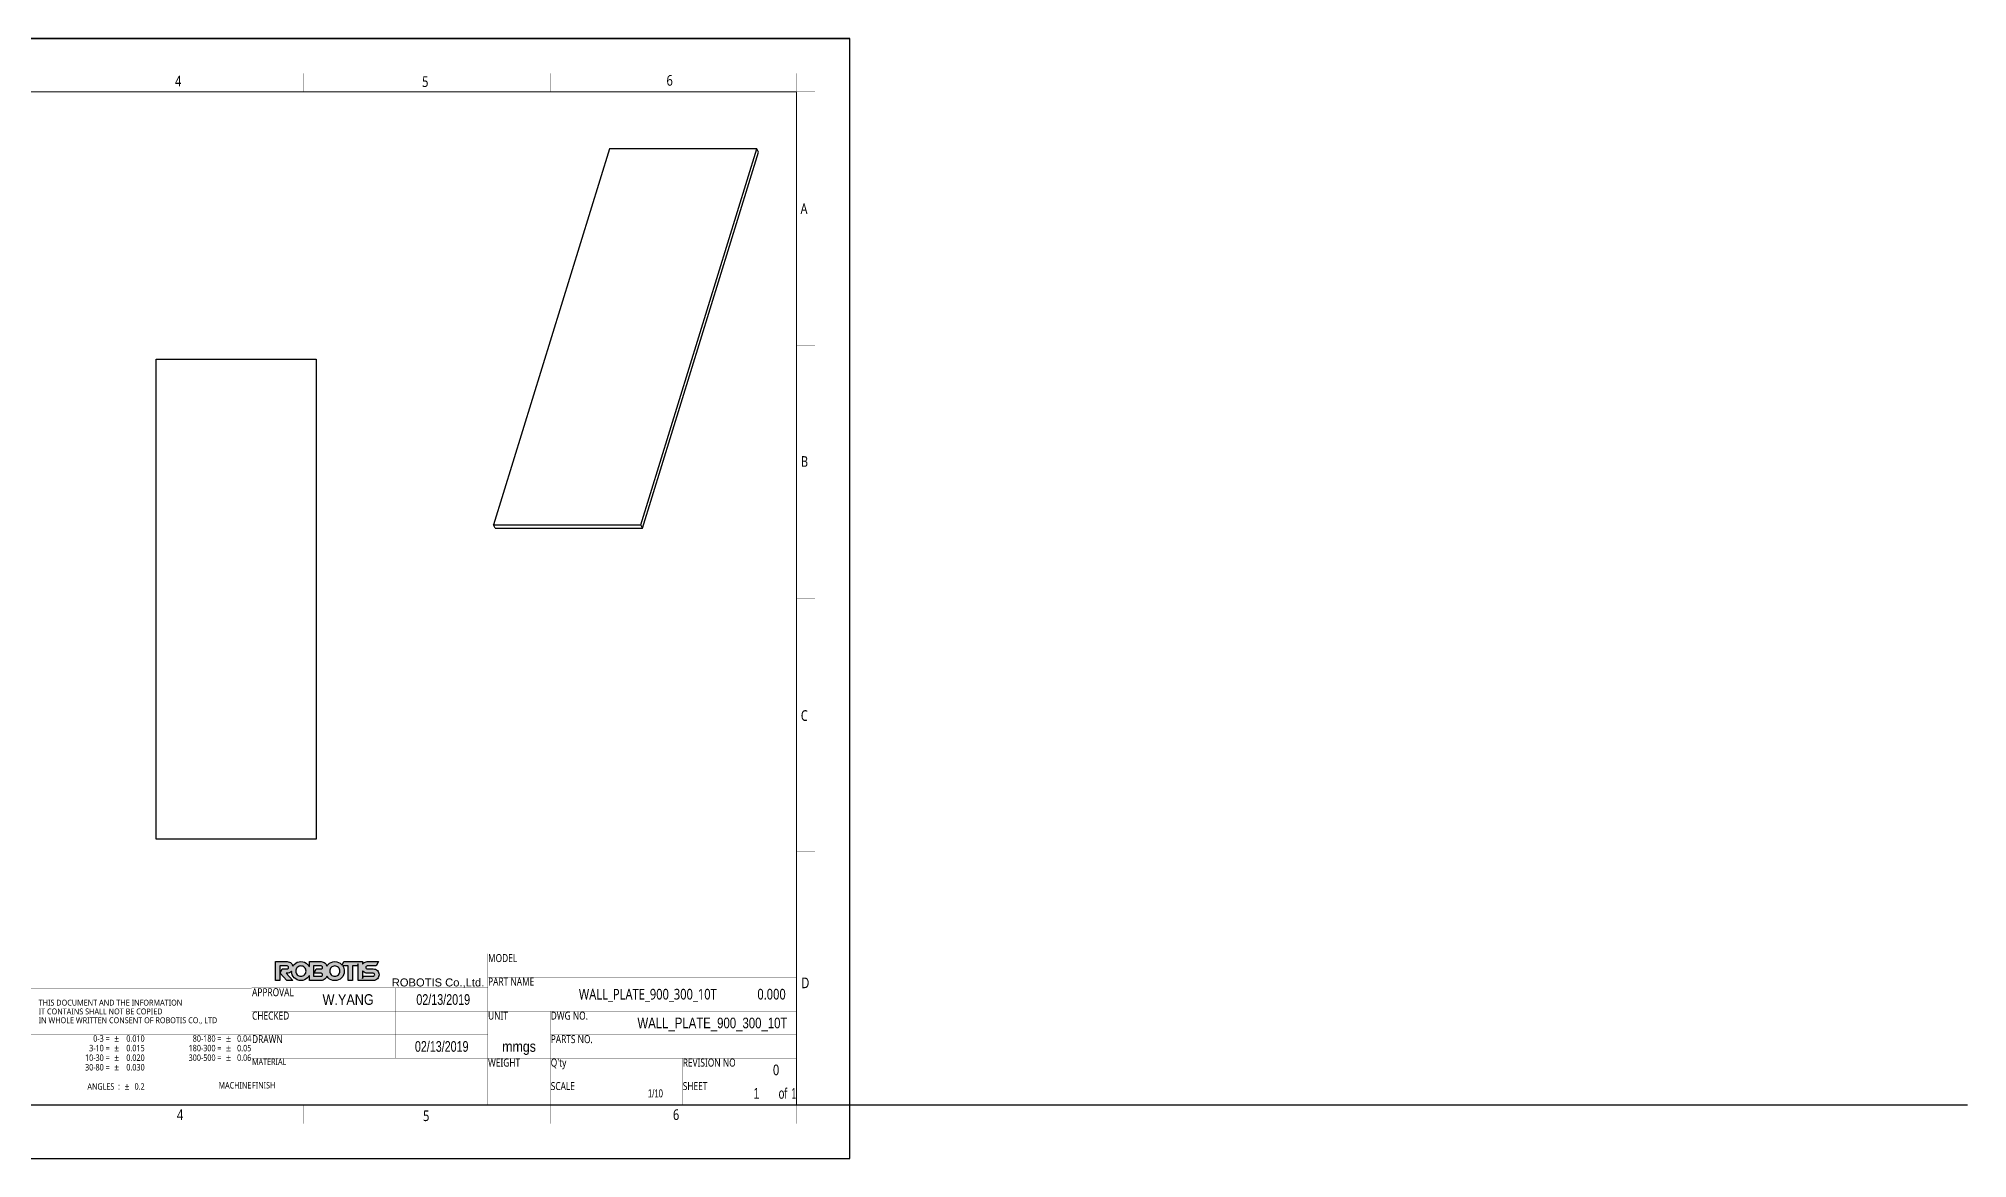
# Model space of a CAD drawing. Header units: millimetres. Extents: x -2095 to 5065, y 0 to 2100.
# Drawn here: x 1449 to 5065, y 0 to 2100 of the extents above; entities that cross this region are included whole.
import ezdxf
from ezdxf.enums import TextEntityAlignment as Align

# ---------------------------------------------------------------- set-up
doc = ezdxf.new("R2010")
doc.units = ezdxf.units.MM
doc.header["$LTSCALE"] = 163.35
doc.layers.get('0').update_dxf_attribs({"linetype": 'CONTINUOUS'})
doc.layers.add('WALL_PLATE_900_300_10T2', color=7, linetype='CONTINUOUS')
doc.layers.add('WALL_PLATE_900_300_10T9', color=7, linetype='CONTINUOUS')
doc.styles.get("Standard").update_dxf_attribs({"font": 'MALGUN', "width": 0.8})
doc.styles.add('TEXTSTYLE_1', font='gdt', dxfattribs={"width": 0.8})
doc.styles.add('TEXTSTYLE_3', font='txt', dxfattribs={"width": 0.8})
doc.styles.add('TEXTSTYLE_4', font='arial.ttf')

msp = doc.modelspace()

# ---------------------------------------------------------------- hatches: boundary and pattern name
at = {"layer": 'WALL_PLATE_900_300_10T9'}
h = msp.add_hatch(color=7, dxfattribs=at)
edge = h.paths.add_edge_path()
edge.add_spline(control_points=[(2078.5895, 342.5346), (2078.0465, 341.9932), (2077.3875, 341.7247), (2076.6138, 341.7247), (2076.6138, 341.7247), (2058.5993, 341.7247), (2058.5993, 341.7247), (2058.5993, 341.7247), (2058.5993, 341.7217), (2058.5993, 341.7217), (2058.5993, 341.7217), (2056.5588, 337.6196), (2056.5588, 337.6196), (2056.5588, 337.6196), (2056.5588, 351.9046), (2056.5588, 351.9046), (2056.9147, 351.4159), (2057.3053, 350.9409), (2057.7547, 350.4922), (2059.8827, 348.3635), (2062.4525, 347.2995), (2065.4612, 347.2995), (2065.4612, 347.2995), (2076.6138, 347.2995), (2076.6138, 347.2995), (2077.3875, 347.2995), (2078.0465, 347.0295), (2078.5895, 346.4881), (2079.1294, 345.9467), (2079.3978, 345.2884), (2079.3978, 344.511), (2079.3978, 343.7328), (2079.1294, 343.073), (2078.5895, 342.5346)], knot_values=[0, 0, 0, 0, 1, 1, 1, 2, 2, 2, 3, 3, 3, 4, 4, 4, 5, 5, 5, 6, 6, 6, 7, 7, 7, 8, 8, 8, 9, 9, 9, 10, 10, 10, 11, 11, 11, 11], degree=3, periodic=0)
edge.add_spline(control_points=[(2084.3188, 352.216), (2082.1879, 354.3447), (2079.618, 355.4087), (2076.6138, 355.4087), (2076.6138, 355.4087), (2065.4612, 355.4087), (2065.4612, 355.4087), (2064.6815, 355.4087), (2064.0225, 355.6802), (2063.4826, 356.2201), (2062.9427, 356.76), (2062.6712, 357.419), (2062.6712, 358.1987), (2062.6712, 358.9739), (2062.9427, 359.6337), (2063.4826, 360.1751), (2064.0225, 360.7135), (2064.6815, 360.985), (2065.4612, 360.985), (2065.4612, 360.985), (2082.1909, 360.985), (2082.1909, 360.985), (2082.1909, 360.985), (2086.2477, 369.0957), (2086.2477, 369.0957), (2086.2477, 369.0957), (2065.4612, 369.0957), (2065.4612, 369.0957), (2062.4525, 369.0957), (2059.8827, 368.0317), (2057.7547, 365.9022), (2057.3053, 365.4528), (2056.9147, 364.9793), (2056.5588, 364.4899), (2056.5588, 364.4899), (2056.5588, 369.1145), (2056.5588, 369.1145), (2056.5588, 369.1145), (2048.4526, 369.1145), (2048.4526, 369.1145), (2048.4526, 369.1145), (2048.4526, 369.107), (2048.4526, 369.107), (2048.4526, 369.107), (2021.4873, 369.107), (2021.4873, 369.107), (2021.4873, 369.107), (2018.2252, 362.5806), (2018.2252, 362.5806), (2017.8776, 362.9908), (2017.5104, 363.3935), (2017.1175, 363.7863), (2013.6541, 367.2505), (2009.4721, 368.9833), (2004.5729, 368.9833), (1999.6722, 368.9833), (1995.4887, 367.2505), (1992.0253, 363.7863), (1991.0428, 362.803), (1990.2042, 361.7609), (1989.5007, 360.6615), (1989.0648, 362.6281), (1988.0974, 364.3753), (1986.5787, 365.8947), (1984.45, 368.0242), (1981.8816, 369.0889), (1978.8737, 369.0889), (1978.8737, 369.0889), (1956.8234, 369.0889), (1956.8234, 369.0889), (1956.8234, 369.0889), (1956.8234, 359.6179), (1956.8234, 359.6179), (1956.006, 361.1471), (1954.9405, 362.5723), (1953.6201, 363.8919), (1950.1567, 367.3561), (1945.9732, 369.0889), (1941.074, 369.0889), (1936.1734, 369.0889), (1931.9913, 367.3561), (1928.5279, 363.8919), (1927.482, 362.8468), (1926.5968, 361.7345), (1925.8676, 360.5574), (1925.443, 362.5678), (1924.4673, 364.3481), (1922.9222, 365.8932), (1920.7935, 368.0227), (1918.2252, 369.0889), (1915.2172, 369.0889), (1915.2172, 369.0889), (1893.1669, 369.0889), (1893.1669, 369.0889), (1893.1669, 369.0889), (1893.1669, 333.605), (1893.1669, 333.605), (1893.1669, 333.605), (1901.2716, 333.605), (1901.2716, 333.605), (1901.2716, 333.605), (1901.2716, 360.9827), (1901.2716, 360.9827), (1901.2716, 360.9827), (1915.2217, 360.9827), (1915.2217, 360.9827), (1915.9984, 360.9827), (1916.6567, 360.712), (1917.1981, 360.1691), (1917.7403, 359.6262), (1918.0118, 358.9633), (1918.0118, 358.1836), (1918.0118, 357.4039), (1917.7403, 356.7426), (1917.1981, 356.1997), (1916.6582, 355.6568), (1915.9984, 355.3853), (1915.2217, 355.3853), (1915.2217, 355.3853), (1905.8404, 355.3853), (1905.8404, 355.3853), (1905.8404, 355.3853), (1902.291, 347.292), (1902.291, 347.292), (1902.291, 347.292), (1914.862, 333.605), (1914.862, 333.605), (1914.862, 333.605), (1926.1194, 333.605), (1926.1194, 333.605), (1926.1194, 333.605), (1913.4037, 347.292), (1913.4037, 347.292), (1913.4037, 347.292), (1915.2278, 347.2806), (1915.2278, 347.2806), (1918.2319, 347.2806), (1920.798, 348.3461), (1922.9252, 350.4764), (1923.0723, 350.6249), (1923.2035, 350.7795), (1923.3407, 350.9326), (1923.438, 346.2106), (1925.1618, 342.1666), (1928.5279, 338.8005), (1931.9913, 335.3363), (1936.1734, 333.605), (1941.074, 333.605), (1945.9732, 333.605), (1950.1567, 335.3363), (1953.6201, 338.8005), (1954.9405, 340.1216), (1956.006, 341.5468), (1956.8234, 343.076), (1956.8234, 343.076), (1956.8234, 333.605), (1956.8234, 333.605), (1956.8234, 333.605), (1978.8737, 333.605), (1978.8737, 333.605), (1981.8816, 333.605), (1984.45, 334.6689), (1986.5787, 336.7977), (1988.0582, 338.2779), (1989.0113, 339.9745), (1989.4637, 341.8793), (1990.1741, 340.7588), (1991.0262, 339.6955), (1992.0253, 338.6949), (1995.4887, 335.2307), (1999.6722, 333.5001), (2004.5729, 333.5001), (2009.4721, 333.5001), (2013.6541, 335.2307), (2017.1175, 338.6949), (2020.5802, 342.1591), (2022.3122, 346.3403), (2022.3122, 351.2417), (2022.3122, 354.8944), (2021.3485, 358.1475), (2019.4242, 361.0023), (2019.4242, 361.0023), (2029.8876, 361.0023), (2029.8876, 361.0023), (2029.8876, 361.0023), (2029.8876, 333.6253), (2029.8876, 333.6253), (2029.8876, 333.6253), (2038.0073, 333.6253), (2038.0073, 333.6253), (2038.0073, 333.6253), (2038.0073, 361.0023), (2038.0073, 361.0023), (2038.0073, 361.0023), (2046.3548, 361.0023), (2046.3548, 361.0023), (2046.3548, 361.0023), (2048.4526, 365.2032), (2048.4526, 365.2032), (2048.4526, 365.2032), (2048.4526, 333.6314), (2048.4526, 333.6314), (2048.4526, 333.6314), (2054.5741, 333.6314), (2054.5741, 333.6314), (2054.5741, 333.6314), (2054.5695, 333.6208), (2054.5695, 333.6208), (2054.5695, 333.6208), (2056.7397, 333.6208), (2056.7397, 333.6208), (2056.7548, 333.6208), (2056.7639, 333.617), (2056.7789, 333.617), (2056.7789, 333.617), (2056.7473, 333.6125), (2056.7473, 333.6125), (2056.7473, 333.6125), (2076.6138, 333.6125), (2076.6138, 333.6125), (2079.618, 333.6125), (2082.1879, 334.6765), (2084.3188, 336.806), (2086.4438, 338.9347), (2087.51, 341.5038), (2087.51, 344.511), (2087.51, 347.5189), (2086.4438, 350.0865), (2084.3188, 352.216)], knot_values=[0, 0, 0, 0, 1, 1, 1, 2, 2, 2, 3, 3, 3, 4, 4, 4, 5, 5, 5, 6, 6, 6, 7, 7, 7, 8, 8, 8, 9, 9, 9, 10, 10, 10, 11, 11, 11, 12, 12, 12, 13, 13, 13, 14, 14, 14, 15, 15, 15, 16, 16, 16, 17, 17, 17, 18, 18, 18, 19, 19, 19, 20, 20, 20, 21, 21, 21, 22, 22, 22, 23, 23, 23, 24, 24, 24, 25, 25, 25, 26, 26, 26, 27, 27, 27, 28, 28, 28, 29, 29, 29, 30, 30, 30, 31, 31, 31, 32, 32, 32, 33, 33, 33, 34, 34, 34, 35, 35, 35, 36, 36, 36, 37, 37, 37, 38, 38, 38, 39, 39, 39, 40, 40, 40, 41, 41, 41, 42, 42, 42, 43, 43, 43, 44, 44, 44, 45, 45, 45, 46, 46, 46, 47, 47, 47, 48, 48, 48, 49, 49, 49, 50, 50, 50, 51, 51, 51, 52, 52, 52, 53, 53, 53, 54, 54, 54, 55, 55, 55, 56, 56, 56, 57, 57, 57, 58, 58, 58, 59, 59, 59, 60, 60, 60, 61, 61, 61, 62, 62, 62, 63, 63, 63, 64, 64, 64, 65, 65, 65, 66, 66, 66, 67, 67, 67, 68, 68, 68, 69, 69, 69, 70, 70, 70, 71, 71, 71, 72, 72, 72, 73, 73, 73, 74, 74, 74, 75, 75, 75, 76, 76, 76, 76], degree=3, periodic=0)
edge = h.paths.add_edge_path()
edge.add_spline(control_points=[(1947.8953, 344.5261), (1946.0184, 342.6484), (1943.7442, 341.7104), (1941.074, 341.7104), (1938.4363, 341.7104), (1936.1703, 342.6484), (1934.2776, 344.5261), (1932.3842, 346.4014), (1931.4371, 348.6742), (1931.4371, 351.3466), (1931.4371, 354.0182), (1932.3842, 356.2909), (1934.2776, 358.1678), (1936.1703, 360.0454), (1938.4363, 360.9827), (1941.074, 360.9827), (1943.7442, 360.9827), (1946.0184, 360.0454), (1947.8953, 358.1678), (1949.7721, 356.2909), (1950.7094, 354.0182), (1950.7094, 351.3466), (1950.7094, 348.6742), (1949.7721, 346.4014), (1947.8953, 344.5261)], knot_values=[0, 0, 0, 0, 1, 1, 1, 2, 2, 2, 3, 3, 3, 4, 4, 4, 5, 5, 5, 6, 6, 6, 7, 7, 7, 8, 8, 8, 8], degree=3, periodic=0)
edge = h.paths.add_edge_path()
edge.add_spline(control_points=[(1978.8782, 347.2806), (1979.6564, 347.2806), (1980.3147, 347.0107), (1980.8561, 346.4708), (1981.396, 345.9309), (1981.6675, 345.2711), (1981.6675, 344.4951), (1981.6675, 343.7185), (1981.396, 343.0602), (1980.8561, 342.5203), (1980.3147, 341.9803), (1979.6564, 341.7104), (1978.8782, 341.7104), (1978.8782, 341.7104), (1964.9296, 341.7104), (1964.9296, 341.7104), (1964.9296, 341.7104), (1964.9296, 360.9827), (1964.9296, 360.9827), (1964.9296, 360.9827), (1978.8782, 360.9827), (1978.8782, 360.9827), (1979.6564, 360.9827), (1980.3147, 360.712), (1980.8561, 360.1691), (1981.396, 359.6262), (1981.6675, 358.9633), (1981.6675, 358.1836), (1981.6675, 357.4039), (1981.396, 356.7426), (1980.8561, 356.1997), (1980.3147, 355.6568), (1979.6564, 355.3853), (1978.8782, 355.3853), (1978.8782, 355.3853), (1969.4977, 355.3853), (1969.4977, 355.3853), (1969.4977, 355.3853), (1965.9475, 347.2806), (1965.9475, 347.2806), (1965.9475, 347.2806), (1978.8782, 347.2806), (1978.8782, 347.2806)], knot_values=[0, 0, 0, 0, 1, 1, 1, 2, 2, 2, 3, 3, 3, 4, 4, 4, 5, 5, 5, 6, 6, 6, 7, 7, 7, 8, 8, 8, 9, 9, 9, 10, 10, 10, 11, 11, 11, 12, 12, 12, 13, 13, 13, 14, 14, 14, 14], degree=3, periodic=0)
edge = h.paths.add_edge_path()
edge.add_spline(control_points=[(2011.3942, 344.4205), (2009.5173, 342.5429), (2007.243, 341.6048), (2004.5729, 341.6048), (2001.9344, 341.6048), (1999.6677, 342.5429), (1997.775, 344.4205), (1995.8816, 346.2958), (1994.936, 348.5701), (1994.936, 351.2417), (1994.936, 353.9111), (1995.8816, 356.1854), (1997.775, 358.063), (1999.6677, 359.9399), (2001.9344, 360.8772), (2004.5729, 360.8772), (2007.243, 360.8772), (2009.5173, 359.9399), (2011.3942, 358.063), (2013.2695, 356.1854), (2014.2083, 353.9111), (2014.2083, 351.2417), (2014.2083, 348.5701), (2013.2695, 346.2958), (2011.3942, 344.4205)], knot_values=[0, 0, 0, 0, 1, 1, 1, 2, 2, 2, 3, 3, 3, 4, 4, 4, 5, 5, 5, 6, 6, 6, 7, 7, 7, 8, 8, 8, 8], degree=3, periodic=0)

# ---------------------------------------------------------------- linework, layer by layer
at = {"color": 7}
for points, knots in [([(2084.3188, 352.216), (2082.1879, 354.3447), (2079.618, 355.4087), (2076.6138, 355.4087), (2076.6138, 355.4087), (2065.4612, 355.4087), (2065.4612, 355.4087), (2064.6815, 355.4087), (2064.0225, 355.6802), (2063.4826, 356.2201), (2062.9427, 356.76), (2062.6712, 357.419), (2062.6712, 358.1987), (2062.6712, 358.9739), (2062.9427, 359.6337), (2063.4826, 360.1751), (2064.0225, 360.7135), (2064.6815, 360.985), (2065.4612, 360.985), (2065.4612, 360.985), (2082.1909, 360.985), (2082.1909, 360.985), (2082.1909, 360.985), (2086.2477, 369.0957), (2086.2477, 369.0957), (2086.2477, 369.0957), (2065.4612, 369.0957), (2065.4612, 369.0957), (2062.4525, 369.0957), (2059.8827, 368.0317), (2057.7547, 365.9022), (2057.3053, 365.4528), (2056.9147, 364.9793), (2056.5588, 364.4899), (2056.5588, 364.4899), (2056.5588, 369.1145), (2056.5588, 369.1145), (2056.5588, 369.1145), (2048.4526, 369.1145), (2048.4526, 369.1145), (2048.4526, 369.1145), (2048.4526, 369.107), (2048.4526, 369.107), (2048.4526, 369.107), (2021.4873, 369.107), (2021.4873, 369.107), (2021.4873, 369.107), (2018.2252, 362.5806), (2018.2252, 362.5806), (2017.8776, 362.9908), (2017.5104, 363.3935), (2017.1175, 363.7863), (2013.6541, 367.2505), (2009.4721, 368.9833), (2004.5729, 368.9833), (1999.6722, 368.9833), (1995.4887, 367.2505), (1992.0253, 363.7863), (1991.0428, 362.803), (1990.2042, 361.7609), (1989.5007, 360.6615), (1989.0648, 362.6281), (1988.0974, 364.3753), (1986.5787, 365.8947), (1984.45, 368.0242), (1981.8816, 369.0889), (1978.8737, 369.0889), (1978.8737, 369.0889), (1956.8234, 369.0889), (1956.8234, 369.0889), (1956.8234, 369.0889), (1956.8234, 359.6179), (1956.8234, 359.6179), (1956.006, 361.1471), (1954.9405, 362.5723), (1953.6201, 363.8919), (1950.1567, 367.3561), (1945.9732, 369.0889), (1941.074, 369.0889), (1936.1734, 369.0889), (1931.9913, 367.3561), (1928.5279, 363.8919), (1927.482, 362.8468), (1926.5968, 361.7345), (1925.8676, 360.5574), (1925.443, 362.5678), (1924.4673, 364.3481), (1922.9222, 365.8932), (1920.7935, 368.0227), (1918.2252, 369.0889), (1915.2172, 369.0889), (1915.2172, 369.0889), (1893.1669, 369.0889), (1893.1669, 369.0889), (1893.1669, 369.0889), (1893.1669, 333.605), (1893.1669, 333.605), (1893.1669, 333.605), (1901.2716, 333.605), (1901.2716, 333.605), (1901.2716, 333.605), (1901.2716, 360.9827), (1901.2716, 360.9827), (1901.2716, 360.9827), (1915.2217, 360.9827), (1915.2217, 360.9827), (1915.9984, 360.9827), (1916.6567, 360.712), (1917.1981, 360.1691), (1917.7403, 359.6262), (1918.0118, 358.9633), (1918.0118, 358.1836), (1918.0118, 357.4039), (1917.7403, 356.7426), (1917.1981, 356.1997), (1916.6582, 355.6568), (1915.9984, 355.3853), (1915.2217, 355.3853), (1915.2217, 355.3853), (1905.8404, 355.3853), (1905.8404, 355.3853), (1905.8404, 355.3853), (1902.291, 347.292), (1902.291, 347.292), (1902.291, 347.292), (1914.862, 333.605), (1914.862, 333.605), (1914.862, 333.605), (1926.1194, 333.605), (1926.1194, 333.605), (1926.1194, 333.605), (1913.4037, 347.292), (1913.4037, 347.292), (1913.4037, 347.292), (1915.2278, 347.2806), (1915.2278, 347.2806), (1918.2319, 347.2806), (1920.798, 348.3461), (1922.9252, 350.4764), (1923.0723, 350.6249), (1923.2035, 350.7795), (1923.3407, 350.9326), (1923.438, 346.2106), (1925.1618, 342.1666), (1928.5279, 338.8005), (1931.9913, 335.3363), (1936.1734, 333.605), (1941.074, 333.605), (1945.9732, 333.605), (1950.1567, 335.3363), (1953.6201, 338.8005), (1954.9405, 340.1216), (1956.006, 341.5468), (1956.8234, 343.076), (1956.8234, 343.076), (1956.8234, 333.605), (1956.8234, 333.605), (1956.8234, 333.605), (1978.8737, 333.605), (1978.8737, 333.605), (1981.8816, 333.605), (1984.45, 334.6689), (1986.5787, 336.7977), (1988.0582, 338.2779), (1989.0113, 339.9745), (1989.4637, 341.8793), (1990.1741, 340.7588), (1991.0262, 339.6955), (1992.0253, 338.6949), (1995.4887, 335.2307), (1999.6722, 333.5001), (2004.5729, 333.5001), (2009.4721, 333.5001), (2013.6541, 335.2307), (2017.1175, 338.6949), (2020.5802, 342.1591), (2022.3122, 346.3403), (2022.3122, 351.2417), (2022.3122, 354.8944), (2021.3485, 358.1475), (2019.4242, 361.0023), (2019.4242, 361.0023), (2029.8876, 361.0023), (2029.8876, 361.0023), (2029.8876, 361.0023), (2029.8876, 333.6253), (2029.8876, 333.6253), (2029.8876, 333.6253), (2038.0073, 333.6253), (2038.0073, 333.6253), (2038.0073, 333.6253), (2038.0073, 361.0023), (2038.0073, 361.0023), (2038.0073, 361.0023), (2046.3548, 361.0023), (2046.3548, 361.0023), (2046.3548, 361.0023), (2048.4526, 365.2032), (2048.4526, 365.2032), (2048.4526, 365.2032), (2048.4526, 333.6314), (2048.4526, 333.6314), (2048.4526, 333.6314), (2054.5741, 333.6314), (2054.5741, 333.6314), (2054.5741, 333.6314), (2054.5695, 333.6208), (2054.5695, 333.6208), (2054.5695, 333.6208), (2056.7397, 333.6208), (2056.7397, 333.6208), (2056.7548, 333.6208), (2056.7639, 333.617), (2056.7789, 333.617), (2056.7789, 333.617), (2056.7473, 333.6125), (2056.7473, 333.6125), (2056.7473, 333.6125), (2076.6138, 333.6125), (2076.6138, 333.6125), (2079.618, 333.6125), (2082.1879, 334.6765), (2084.3188, 336.806), (2086.4438, 338.9347), (2087.51, 341.5038), (2087.51, 344.511), (2087.51, 347.5189), (2086.4438, 350.0865), (2084.3188, 352.216)], [0, 0, 0, 0, 1, 1, 1, 2, 2, 2, 3, 3, 3, 4, 4, 4, 5, 5, 5, 6, 6, 6, 7, 7, 7, 8, 8, 8, 9, 9, 9, 10, 10, 10, 11, 11, 11, 12, 12, 12, 13, 13, 13, 14, 14, 14, 15, 15, 15, 16, 16, 16, 17, 17, 17, 18, 18, 18, 19, 19, 19, 20, 20, 20, 21, 21, 21, 22, 22, 22, 23, 23, 23, 24, 24, 24, 25, 25, 25, 26, 26, 26, 27, 27, 27, 28, 28, 28, 29, 29, 29, 30, 30, 30, 31, 31, 31, 32, 32, 32, 33, 33, 33, 34, 34, 34, 35, 35, 35, 36, 36, 36, 37, 37, 37, 38, 38, 38, 39, 39, 39, 40, 40, 40, 41, 41, 41, 42, 42, 42, 43, 43, 43, 44, 44, 44, 45, 45, 45, 46, 46, 46, 47, 47, 47, 48, 48, 48, 49, 49, 49, 50, 50, 50, 51, 51, 51, 52, 52, 52, 53, 53, 53, 54, 54, 54, 55, 55, 55, 56, 56, 56, 57, 57, 57, 58, 58, 58, 59, 59, 59, 60, 60, 60, 61, 61, 61, 62, 62, 62, 63, 63, 63, 64, 64, 64, 65, 65, 65, 66, 66, 66, 67, 67, 67, 68, 68, 68, 69, 69, 69, 70, 70, 70, 71, 71, 71, 72, 72, 72, 73, 73, 73, 74, 74, 74, 75, 75, 75, 76, 76, 76, 76]), ([(1947.8953, 344.5261), (1946.0184, 342.6484), (1943.7442, 341.7104), (1941.074, 341.7104), (1938.4363, 341.7104), (1936.1703, 342.6484), (1934.2776, 344.5261), (1932.3842, 346.4014), (1931.4371, 348.6742), (1931.4371, 351.3466), (1931.4371, 354.0182), (1932.3842, 356.2909), (1934.2776, 358.1678), (1936.1703, 360.0454), (1938.4363, 360.9827), (1941.074, 360.9827), (1943.7442, 360.9827), (1946.0184, 360.0454), (1947.8953, 358.1678), (1949.7721, 356.2909), (1950.7094, 354.0182), (1950.7094, 351.3466), (1950.7094, 348.6742), (1949.7721, 346.4014), (1947.8953, 344.5261)], [0, 0, 0, 0, 1, 1, 1, 2, 2, 2, 3, 3, 3, 4, 4, 4, 5, 5, 5, 6, 6, 6, 7, 7, 7, 8, 8, 8, 8]), ([(1978.8782, 347.2806), (1979.6564, 347.2806), (1980.3147, 347.0107), (1980.8561, 346.4708), (1981.396, 345.9309), (1981.6675, 345.2711), (1981.6675, 344.4951), (1981.6675, 343.7185), (1981.396, 343.0602), (1980.8561, 342.5203), (1980.3147, 341.9803), (1979.6564, 341.7104), (1978.8782, 341.7104), (1978.8782, 341.7104), (1964.9296, 341.7104), (1964.9296, 341.7104), (1964.9296, 341.7104), (1964.9296, 360.9827), (1964.9296, 360.9827), (1964.9296, 360.9827), (1978.8782, 360.9827), (1978.8782, 360.9827), (1979.6564, 360.9827), (1980.3147, 360.712), (1980.8561, 360.1691), (1981.396, 359.6262), (1981.6675, 358.9633), (1981.6675, 358.1836), (1981.6675, 357.4039), (1981.396, 356.7426), (1980.8561, 356.1997), (1980.3147, 355.6568), (1979.6564, 355.3853), (1978.8782, 355.3853), (1978.8782, 355.3853), (1969.4977, 355.3853), (1969.4977, 355.3853), (1969.4977, 355.3853), (1965.9475, 347.2806), (1965.9475, 347.2806), (1965.9475, 347.2806), (1978.8782, 347.2806), (1978.8782, 347.2806)], [0, 0, 0, 0, 1, 1, 1, 2, 2, 2, 3, 3, 3, 4, 4, 4, 5, 5, 5, 6, 6, 6, 7, 7, 7, 8, 8, 8, 9, 9, 9, 10, 10, 10, 11, 11, 11, 12, 12, 12, 13, 13, 13, 14, 14, 14, 14]), ([(2011.3942, 344.4205), (2009.5173, 342.5429), (2007.243, 341.6048), (2004.5729, 341.6048), (2001.9344, 341.6048), (1999.6677, 342.5429), (1997.775, 344.4205), (1995.8816, 346.2958), (1994.936, 348.5701), (1994.936, 351.2417), (1994.936, 353.9111), (1995.8816, 356.1854), (1997.775, 358.063), (1999.6677, 359.9399), (2001.9344, 360.8772), (2004.5729, 360.8772), (2007.243, 360.8772), (2009.5173, 359.9399), (2011.3942, 358.063), (2013.2695, 356.1854), (2014.2083, 353.9111), (2014.2083, 351.2417), (2014.2083, 348.5701), (2013.2695, 346.2958), (2011.3942, 344.4205)], [0, 0, 0, 0, 1, 1, 1, 2, 2, 2, 3, 3, 3, 4, 4, 4, 5, 5, 5, 6, 6, 6, 7, 7, 7, 8, 8, 8, 8]), ([(2078.5895, 342.5346), (2078.0465, 341.9932), (2077.3875, 341.7247), (2076.6138, 341.7247), (2076.6138, 341.7247), (2058.5993, 341.7247), (2058.5993, 341.7247), (2058.5993, 341.7247), (2058.5993, 341.7217), (2058.5993, 341.7217), (2058.5993, 341.7217), (2056.5588, 337.6196), (2056.5588, 337.6196), (2056.5588, 337.6196), (2056.5588, 351.9046), (2056.5588, 351.9046), (2056.9147, 351.4159), (2057.3053, 350.9409), (2057.7547, 350.4922), (2059.8827, 348.3635), (2062.4525, 347.2995), (2065.4612, 347.2995), (2065.4612, 347.2995), (2076.6138, 347.2995), (2076.6138, 347.2995), (2077.3875, 347.2995), (2078.0465, 347.0295), (2078.5895, 346.4881), (2079.1294, 345.9467), (2079.3978, 345.2884), (2079.3978, 344.511), (2079.3978, 343.7328), (2079.1294, 343.073), (2078.5895, 342.5346)], [0, 0, 0, 0, 1, 1, 1, 2, 2, 2, 3, 3, 3, 4, 4, 4, 5, 5, 5, 6, 6, 6, 7, 7, 7, 8, 8, 8, 9, 9, 9, 10, 10, 10, 11, 11, 11, 11])]:
    msp.add_open_spline(points, degree=3, knots=knots, dxfattribs=at)
at = {"layer": 'WALL_PLATE_900_300_10T2', "color": 7}
for p, q in [((2519.713, 1893.0278), (2301.8533, 1188.0335)), ((2796.0313, 1893.0278), (2519.713, 1893.0278)), ((2578.1716, 1188.0335), (2796.0313, 1893.0278)), ((2581.222, 1181.8174), (2799.0817, 1886.8117)), ((2799.0817, 1886.8117), (2796.0313, 1893.0278)), ((1669.8381, 598.9908), (1669.8381, 1498.9908)), ((1669.8381, 1498.9908), (1969.8381, 1498.9908)), ((1969.8381, 1498.9908), (1969.8381, 598.9908)), ((2304.9037, 1181.8174), (2301.8533, 1188.0335)), ((2301.8533, 1188.0335), (2578.1716, 1188.0335)), ((2304.9037, 1181.8174), (2581.222, 1181.8174)), ((2581.222, 1181.8174), (2578.1716, 1188.0335)), ((1969.8381, 598.9908), (1669.8381, 598.9908))]:
    msp.add_line(p, q, dxfattribs=at)
at = {"layer": 'WALL_PLATE_900_300_10T9', "color": 7}
for p, q in [((0, 2100), (2970, 2100)), ((2970, 2100), (0, 2100)), ((2970, 0), (2970, 2100)), ((2970, 0), (2970, 2100)), ((0, 0), (2970, 0)), ((0, 0), (2970, 0))]:
    msp.add_line(p, q, dxfattribs=at)
at = {"layer": 'WALL_PLATE_900_300_10T9', "color": 252}
msp.add_line((5065.3703, 100), (-2095.3703, 100), dxfattribs=at)
at = {"layer": 'WALL_PLATE_900_300_10T9', "color": 7}
for points, const_width in [([(1485, 2000), (1485, 2035)], 0.5), ([(1946.6667, 2000), (1946.6667, 2035)], 0.5), ([(2408.3333, 2000), (2408.3333, 2035)], 0.5), ([(2870, 2000), (2870, 2035)], 0.5), ([(100, 2000), (2870, 2000)], 2), ([(2870, 2000), (2870, 100)], 2), ([(2870, 2000), (2905, 2000)], 0.5), ([(2870, 1525), (2905, 1525)], 0.5), ([(2870, 1050), (2905, 1050)], 0.5), ([(2870, 575), (2905, 575)], 0.5), ([(2870.25, 384), (1848.5, 384)], 0.5), ([(1848.75, 100), (1848.75, 384)], 0.5), ([(2291.25, 100), (2291.25, 384)], 0.5), ([(2870, 100), (2870, 384)], 0.5), ([(2870, 340), (2291.25, 340)], 0.5), ([(928.4575, 319.5312), (1848.9575, 319.5312)], 0.5), ([(1848.7075, 319.5312), (1848.7075, 100)], 0.5), ([(2291.25, 320), (1848.75, 320)], 0.5), ([(2118.75, 188), (2118.75, 320)], 0.5), ([(2870, 276), (1848.75, 276)], 0.5), ([(2408.75, 100), (2408.75, 276)], 0.5), ([(928.7075, 231.7188), (1848.7075, 231.7188)], 0.5), ([(2291.25, 232), (1848.75, 232)], 0.5), ([(2870, 232), (2408.75, 232)], 0.5), ([(2870, 188), (1848.75, 188)], 0.5), ([(2656.25, 100), (2656.25, 188)], 0.5), ([(2291.25, 144), (1848.75, 144)], 0.5), ([(2870, 144), (2408.75, 144)], 0.5), ([(2870, 100), (100, 100)], 2), ([(928.4575, 100), (1848.9575, 100)], 0.5), ([(1485, 65), (1485, 100)], 0.5), ([(2870.25, 100), (1848.5, 100)], 0.5), ([(1946.6667, 65), (1946.6667, 100)], 0.5), ([(2408.3333, 65), (2408.3333, 100)], 0.5), ([(2870, 100), (2905, 100)], 0.5), ([(2870, 65), (2870, 100)], 0.5)]:
    msp.add_lwpolyline(points, dxfattribs=dict(at, const_width=const_width))

# ---------------------------------------------------------------- texts
at = {"layer": 'WALL_PLATE_900_300_10T9', "color": 2, "width": 0.8}
for s, p in [('4', (1704.9404, 2010.418)), ('5', (2168.2742, 2009.3028)), ('6', (2626.4429, 2011.6258)), ('A', (2877.5901, 1770.8184)), ('B', (2878.338, 1296.918)), ('C', (2878.1618, 820.5271)), ('D', (2879.0001, 319.2346)), ('4', (1708.4663, 71.7701)), ('5', (2169.9649, 70.0333)), ('6', (2638.4892, 72.1112))]:
    msp.add_text(s, height=20, dxfattribs=at).set_placement(p)
at = {"layer": 'WALL_PLATE_900_300_10T9', "color": 7, "width": 0.8}
for s, height, p in [('MODEL', 15, (2291.875, 368.2188)), ('PART NAME', 15, (2291.875, 324.2188)), ('THIS DOCUMENT AND THE INFORMATION ', 11, (1449.3325, 286.625)), ('APPROVAL', 15, (1849.375, 304.2188)), ('IT CONTAINS SHALL NOT BE COPIED', 11, (1449.3325, 270.125)), ('IN WHOLE WRITTEN CONSENT OF ROBOTIS CO., LTD', 11, (1449.3325, 253.625)), ('CHECKED', 15, (1849.375, 260.2188)), ('UNIT', 15, (2291.875, 260.2188)), ('DWG NO.', 15, (2409.375, 260.2188)), ('DRAWN', 15, (1849.375, 216.2188)), ('PARTS NO.', 15, (2409.375, 216.2188)), ('MATERIAL', 12, (1849.375, 175.2188)), ('WEIGHT', 15, (2291.875, 172.2188)), ("Q'ty", 15, (2409.375, 172.2188)), ('REVISION NO', 15, (2656.875, 172.2188)), ('FINISH', 12, (1849.375, 131.2188)), ('SCALE', 15, (2409.375, 128.2188)), ('SHEET', 15, (2656.875, 128.2188))]:
    msp.add_text(s, height=height, dxfattribs=at).set_placement(p)
at = {"layer": 'WALL_PLATE_900_300_10T9', "color": 7}
for s, height, style, p in [('ROBOTIS Co.,Ltd. ', 15, 'TEXTSTYLE_4', (2290.625, 322.5)), ('`', 12, 'TEXTSTYLE_1', (1600.0825, 218.9375)), ('`', 12, 'TEXTSTYLE_1', (1809.6825, 218.9375)), ('`', 12, 'TEXTSTYLE_1', (1600.0825, 200.9375)), ('`', 12, 'TEXTSTYLE_1', (1600.0825, 182.9375)), ('`', 12, 'TEXTSTYLE_1', (1809.6825, 200.9375)), ('`', 12, 'TEXTSTYLE_1', (1809.6825, 182.9375)), ('`', 12, 'TEXTSTYLE_1', (1600.0825, 164.9375)), ('`', 12, 'TEXTSTYLE_1', (1619.2825, 128.9375))]:
    msp.add_text(s, height=height, dxfattribs=dict(at, style=style)).set_placement(p, align=Align.RIGHT)
at = {"layer": 'WALL_PLATE_900_300_10T9', "color": 2, "style": 'TEXTSTYLE_3'}
for s, height, width, p in [(' W.YANG', 20, 0.884354, (2026.25, 288)), (' 02/13/2019', 20, 0.753247, (2205, 288)), ('WALL_PLATE_900_300_10T', 20, 0.797619, (2712.5, 244)), ('02/13/2019', 20, 0.75, (2205, 200)), ('mmgs', 20, 0.869048, (2350, 200)), ('1/10', 15, 0.720238, (2605.625, 114.5))]:
    msp.add_text(s, height=height, dxfattribs=dict(at, width=width)).set_placement(p, align=Align.CENTER)
at = {"layer": 'WALL_PLATE_900_300_10T9', "color": 2, "width": 0.8}
for s, p in [('WALL_PLATE_900_300_10T', (2591.375, 298)), ('0.000', (2823.375, 298)), ('0', (2831.875, 156))]:
    msp.add_text(s, height=20, dxfattribs=at).set_placement(p, align=Align.CENTER)
at = {"layer": 'WALL_PLATE_900_300_10T9', "color": 7, "width": 0.8}
for s, p in [('0-3 = ', (1586.0825, 218.9375)), ('0.010', (1648.0825, 218.9375)), ('80-180 = ', (1795.6825, 218.9375)), ('0.04', (1848.0825, 218.9375)), ('10-30 = ', (1586.0825, 182.9375)), ('3-10 = ', (1586.0825, 200.9375)), ('0.015', (1648.0825, 200.9375)), ('0.020', (1648.0825, 182.9375)), ('300-500 = ', (1795.6825, 182.9375)), ('180-300 = ', (1795.6825, 200.9375)), ('0.05', (1848.0825, 200.9375)), ('0.06', (1848.0825, 182.9375)), ('30-80 = ', (1586.0825, 164.9375)), ('0.030', (1648.0825, 164.9375)), ('ANGLES  : ', (1605.2825, 128.9375)), ('0.2', (1648.0825, 128.9375)), ('MACHINE', (1848.0825, 131.125))]:
    msp.add_text(s, height=12, dxfattribs=at).set_placement(p, align=Align.RIGHT)
at = {"layer": 'WALL_PLATE_900_300_10T9', "color": 2, "style": 'TEXTSTYLE_3'}
for s, width, p in [('1', 0.761905, (2800.8036, 112)), (' of ', 0.714286, (2857.9464, 112)), ('1', 0.571429, (2869.375, 112))]:
    msp.add_text(s, height=20, dxfattribs=dict(at, width=width)).set_placement(p, align=Align.RIGHT)

doc.saveas('drawing.dxf')
